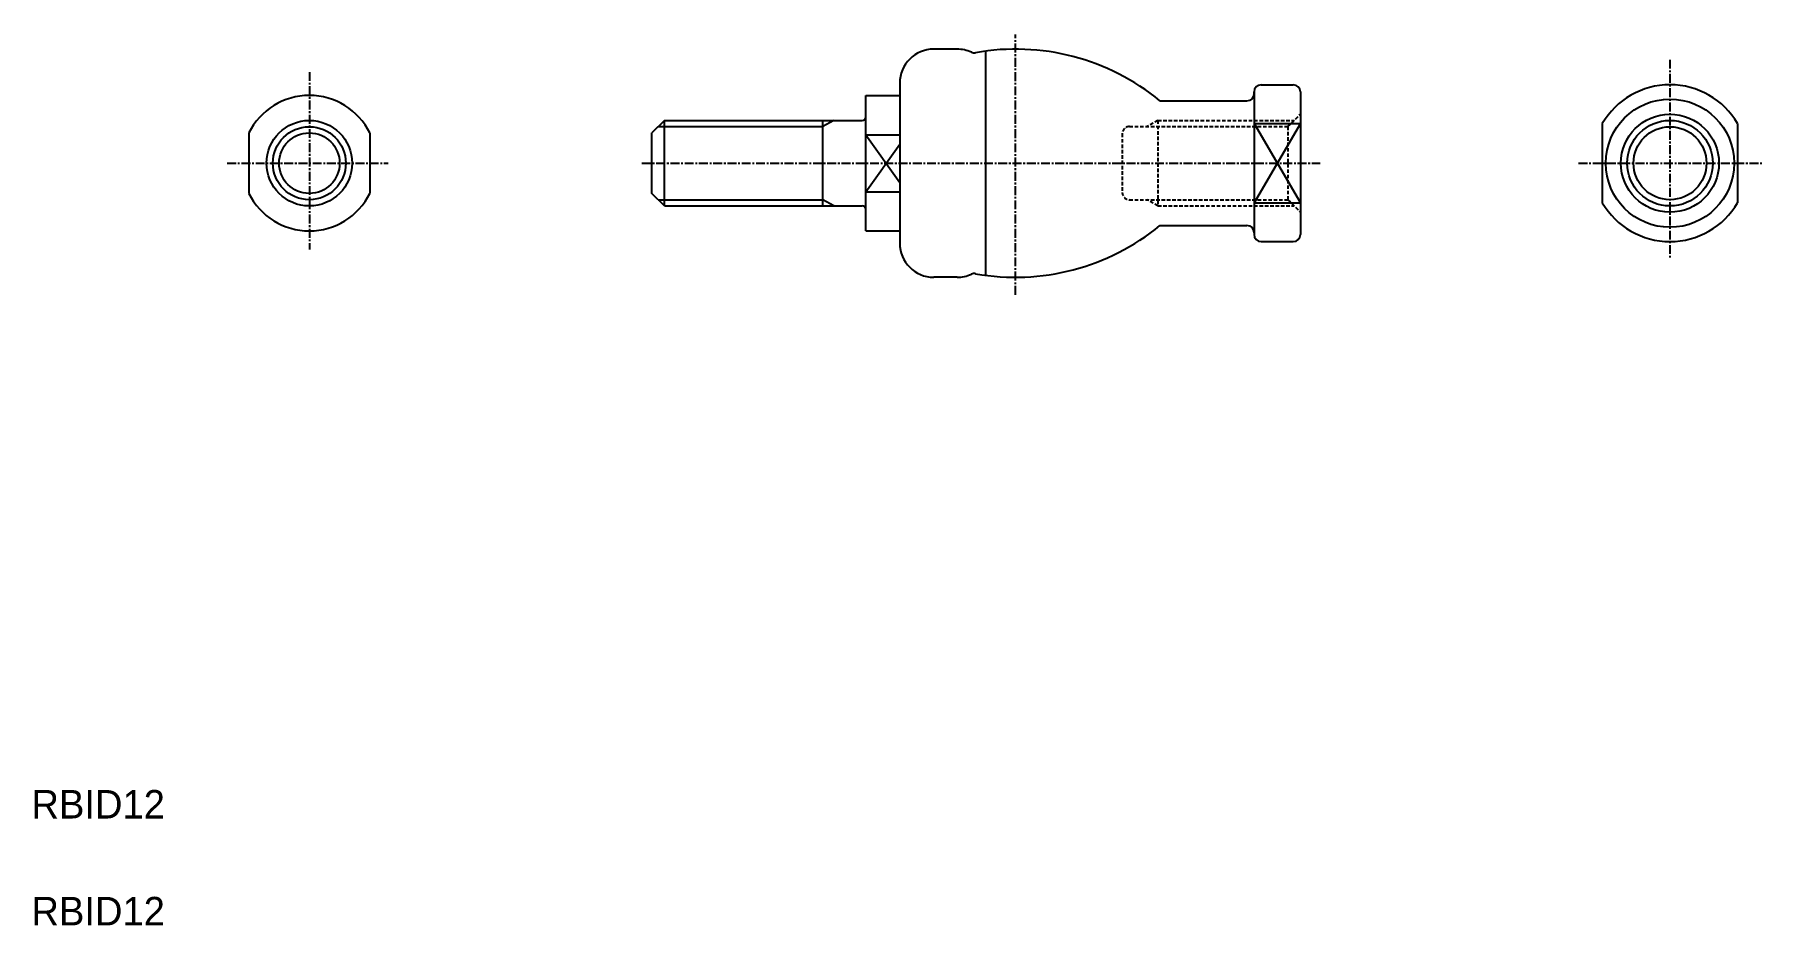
# Model space of a CAD drawing. Extents: x 17 to 259, y 88 to 213.
import ezdxf

# ---------------------------------------------------------------- set-up
doc = ezdxf.new("R2010")
doc.units = 0
doc.linetypes.add('CENTER', pattern=[2, 1.25, -0.25, 0.25, -0.25])
doc.linetypes.add('DASHED', pattern=[0.75, 0.5, -0.25])
doc.layers.get('0').update_dxf_attribs({"linetype": 'CONTINUOUS'})
doc.layers.add('CENTER', color=1, linetype='CENTER')

msp = doc.modelspace()

# ---------------------------------------------------------------- linework, layer by layer
at = {"color": 7, "linetype": 'CONTINUOUS'}
for p, q in [((146.16, 210.51), (142.88, 210.51)), ((150.13, 210.23), (150.13, 178.79)), ((133.33, 185.01), (133.33, 204.01)), ((133.33, 204.01), (138.1, 204.01)), ((138.1, 205.74), (138.1, 183.28)), ((187.83, 204.51), (187.83, 184.51)), ((187.83, 204.26), (187.83, 204.51)), ((188.83, 205.51), (193.33, 205.51)), ((194.33, 204.51), (194.33, 184.51)), ((174.62, 203.26), (186.83, 203.26)), ((105.08, 200.51), (103.33, 198.76)), ((105.08, 188.51), (105.08, 200.51)), ((105.08, 200.51), (132.83, 200.51)), ((127.33, 188.51), (127.33, 200.51)), ((133.33, 189.59), (133.33, 199.51)), ((187.83, 200.06), (194.33, 200.06)), ((236.69, 200.06), (236.69, 188.97)), ((255.69, 200.06), (255.69, 188.97)), ((46.75, 198.75), (46.75, 190.27)), ((63.75, 198.75), (63.75, 190.27)), ((103.33, 190.26), (103.33, 198.76)), ((133.33, 198.51), (138.1, 198.51)), ((105.08, 188.51), (103.33, 190.26)), ((133.33, 190.51), (138.1, 190.51)), ((105.08, 188.51), (132.83, 188.51)), ((187.83, 188.97), (194.33, 188.97)), ((133.33, 185.01), (138.1, 185.01)), ((174.62, 185.76), (186.83, 185.76)), ((187.83, 184.76), (187.83, 184.51)), ((188.83, 183.51), (193.33, 183.51)), ((146.16, 178.51), (142.88, 178.51))]:
    msp.add_line(p, q, dxfattribs=at)
at = {"color": 3, "linetype": 'DASHED'}
for p, q in [((192.58, 199.64), (194.33, 201.39)), ((170.33, 199.64), (192.58, 199.64)), ((174.33, 200.51), (172.82, 199.64)), ((174.33, 200.51), (174.33, 188.51)), ((174.33, 200.51), (193.46, 200.51)), ((192.58, 199.64), (192.58, 189.39)), ((169.33, 198.64), (169.33, 190.39)), ((170.33, 189.39), (192.58, 189.39)), ((174.33, 188.51), (172.82, 189.39)), ((192.58, 189.39), (194.33, 187.64)), ((174.33, 188.51), (193.46, 188.51))]:
    msp.add_line(p, q, dxfattribs=at)
at = {"color": 3, "linetype": 'CONTINUOUS'}
for p, q in [((104.21, 199.64), (127.33, 199.64)), ((128.85, 200.51), (127.33, 199.64)), ((187.83, 200.06), (194.33, 188.97)), ((194.33, 200.06), (187.83, 188.97)), ((133.33, 198.51), (138.1, 191.82)), ((133.33, 190.51), (138.1, 197.2)), ((104.21, 189.39), (127.33, 189.39)), ((128.85, 188.51), (127.33, 189.39))]:
    msp.add_line(p, q, dxfattribs=at)
at = {"color": 7, "linetype": 'CONTINUOUS'}
for centre, radius in [((246.19, 194.51), 9), ((246.19, 194.51), 6.88), ((55.25, 194.51), 6), ((246.19, 194.51), 5.12), ((55.25, 194.51), 4.25)]:
    msp.add_circle(centre, radius, dxfattribs=at)
at = {"color": 3, "linetype": 'CONTINUOUS'}
for centre, radius in [((55.25, 194.51), 5.12), ((246.19, 194.51), 6)]:
    msp.add_circle(centre, radius, dxfattribs=at)
at = {"color": 7, "linetype": 'CONTINUOUS'}
for centre, radius, start, end in [((142.88, 205.73), 4.78, 90, 180), ((146.16, 205.61), 4.9, 66.0218, 90), ((148.56, 211), 1, 246.0218, 280.0804), ((154.33, 178.51), 32, 50.6636, 100.0804), ((55.25, 194.51), 9.5, 26.5254, 153.4746), ((186.83, 204.26), 1, 270, 0), ((188.83, 204.51), 1, 90, 180), ((193.33, 204.51), 1, 0, 90), ((246.19, 194.51), 11, 30.2727, 149.7274), ((132.83, 201.01), 0.5, 270, 360), ((55.25, 194.51), 9.5, 206.5254, 333.4746), ((132.83, 188.01), 0.5, 0, 90), ((246.19, 194.51), 11, 210.2726, 329.7273), ((154.33, 210.51), 32, 259.9389, 309.3365), ((186.83, 184.76), 1, 0, 90), ((188.83, 184.51), 1, 180, 270), ((193.33, 184.51), 1, 270, 0), ((142.88, 183.29), 4.78, 180, 270), ((146.16, 183.41), 4.9, 270, 293.9782), ((148.56, 178.02), 1, 79.9196, 113.9782)]:
    msp.add_arc(centre, radius, start, end, dxfattribs=at)
at = {"color": 3, "linetype": 'DASHED'}
for centre, start, end in [((170.33, 198.64), 90, 180), ((170.33, 190.39), 180, 270)]:
    msp.add_arc(centre, 1, start, end, dxfattribs=at)
at = {"layer": 'CENTER', "color": 1, "linetype": 'CENTER'}
for p, q in [((154.33, 176.04), (154.33, 212.56)), ((246.19, 209.03), (246.19, 181.03)), ((55.25, 207.3), (55.25, 182.4)), ((43.72, 194.51), (66.32, 194.51)), ((101.93, 194.51), (197.12, 194.51)), ((233.35, 194.51), (259.17, 194.51))]:
    msp.add_line(p, q, dxfattribs=at)

# ---------------------------------------------------------------- texts
at = {"color": 7, "linetype": 'CONTINUOUS'}
for p in [(16.25, 102.56), (16.25, 87.56)]:
    msp.add_text('RBID12', height=4, dxfattribs=at).set_placement(p)

doc.saveas('drawing.dxf')
